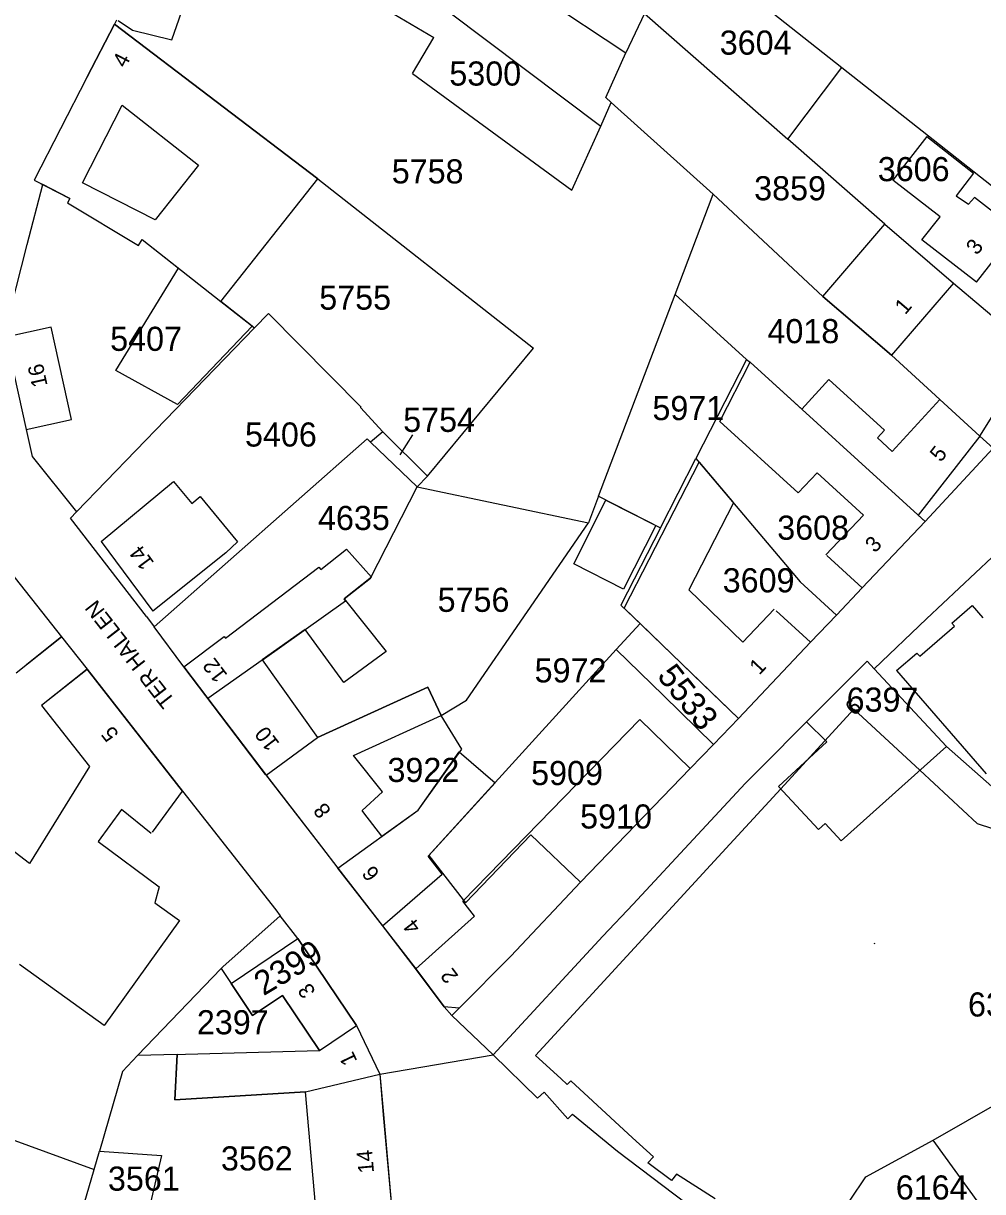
# Model space of a CAD drawing. Extents: x 191922 to 199923, y 328959 to 333350.
# Drawn here: x 196396 to 196503.4, y 331297.2 to 331427.9 of the extents above; entities that cross this region are included whole.
import ezdxf

# ---------------------------------------------------------------- set-up
doc = ezdxf.new("R2010")
doc.units = 0
for name, color, linetype in [('bouwvlak', 7, 'Continuous'), ('enkelbestemming', 7, 'Continuous'), ('Level 18', 7, 'Continuous'), ('Level 6', 7, 'Continuous'), ('maatvoering - maximum aantal wooneenheden', 7, 'Continuous'), ('Maatvoering_symbolen', 7, 'Continuous'), ('recreatiewoning', 7, 'Continuous')]:
    doc.layers.add(name, color=color, linetype=linetype)

msp = doc.modelspace()

# ---------------------------------------------------------------- linework, layer by layer
at = {"layer": 'bouwvlak'}
msp.add_line((196439.57, 331381.85), (196438.18, 331379.61), dxfattribs=at)
at = {"layer": 'Level 18'}
msp.add_lwpolyline([(196401.44, 331383.58), (196399.16, 331393.92), (196394.1, 331392.8), (196396.37, 331382.46), (196401.44, 331383.58)], dxfattribs=at)
at = {"layer": 'Level 6'}
for p, q in [((196431.65, 331445.78), (196463.44, 331424.6)), ((196469.59, 331437.23), (196487.62, 331422.97)), ((196428.35, 331434.4), (196441.97, 331426.32)), ((196406.46, 331428.29), (196406.23, 331427.84)), ((196443.66, 331429.2), (196460.65, 331416.39)), ((196465.53, 331429.02), (196463.44, 331424.6)), ((196465.53, 331429.02), (196481.55, 331414.97)), ((196406.23, 331427.84), (196403.14, 331421.87)), ((196406.23, 331427.84), (196428.98, 331410.53)), ((196439.57, 331422.29), (196441.97, 331426.32)), ((196461.2, 331419.63), (196463.44, 331424.6)), ((196481.55, 331414.97), (196487.62, 331422.97)), ((196487.62, 331422.97), (196515.2, 331401.21)), ((196403.14, 331421.87), (196397.27, 331410.38)), ((196439.57, 331422.29), (196457.39, 331409.25)), ((196460.65, 331416.39), (196461.81, 331419.07)), ((196461.2, 331419.63), (196461.81, 331419.07)), ((196461.81, 331419.07), (196473.21, 331408.79)), ((196457.39, 331409.25), (196460.65, 331416.39)), ((196492.42, 331405.43), (196481.55, 331414.97)), ((196396.48, 331403.15), (196398.21, 331409.89)), ((196397.27, 331410.38), (196398.21, 331409.89)), ((196401.26, 331408.3), (196398.21, 331409.89)), ((196428.98, 331410.53), (196453.1, 331391.57)), ((196468.95, 331397.55), (196473.21, 331408.79)), ((196473.21, 331408.79), (196485.49, 331397.35)), ((196401.26, 331408.3), (196400.99, 331407.84)), ((196400.99, 331407.84), (196408.94, 331403.07)), ((196492.42, 331405.43), (196500.1, 331398.85)), ((196408.94, 331403.07), (196409.32, 331403.73)), ((196409.32, 331403.73), (196418.14, 331396.8)), ((196393.98, 331393.33), (196396.48, 331403.15)), ((196500.1, 331398.85), (196509.02, 331391.3)), ((196418.14, 331396.8), (196421.9, 331393.84)), ((196460.39, 331374.98), (196468.95, 331397.55)), ((196468.95, 331397.55), (196476.94, 331390.3)), ((196485.49, 331397.35), (196493.18, 331390.77)), ((196421.9, 331393.84), (196423.46, 331395.46)), ((196423.46, 331395.46), (196433.85, 331384.97)), ((196394.1, 331392.8), (196396.37, 331382.46)), ((196401.99, 331373.24), (196421.9, 331393.84)), ((196441.27, 331377.24), (196453.1, 331391.57)), ((196476.94, 331390.3), (196471.28, 331379.21)), ((196476.94, 331390.3), (196477.35, 331390)), ((196493.18, 331390.77), (196503.04, 331381.73)), ((196503.04, 331381.73), (196509.02, 331391.3)), ((196477.35, 331390), (196496.92, 331372.17)), ((196433.77, 331384.91), (196433.85, 331384.97)), ((196436.27, 331382.18), (196433.77, 331384.91)), ((196396.37, 331382.46), (196397.04, 331379.44)), ((196410.67, 331360.36), (196434.5, 331381.42)), ((196434.89, 331381.04), (196434.5, 331381.42)), ((196436.27, 331382.18), (196434.89, 331381.04)), ((196434.89, 331381.04), (196440.09, 331376.06)), ((196441.27, 331377.24), (196436.27, 331382.18)), ((196503.04, 331381.73), (196504.52, 331380.38)), ((196496.92, 331372.17), (196504.52, 331380.38)), ((196397.04, 331379.44), (196401.99, 331373.24)), ((196467.31, 331371.45), (196471.28, 331379.21)), ((196471.28, 331379.21), (196482.94, 331365.4)), ((196440.09, 331376.06), (196441.27, 331377.24)), ((196434.87, 331365.83), (196440.09, 331376.06)), ((196440.09, 331376.06), (196459.27, 331372.03)), ((196460.39, 331374.98), (196459.27, 331372.03)), ((196460.39, 331374.98), (196467.31, 331371.45)), ((196401.32, 331372.55), (196401.99, 331373.24)), ((196409.81, 331361.52), (196401.32, 331372.55)), ((196445.61, 331352.15), (196459.27, 331372.03)), ((196489.89, 331364.74), (196496.92, 331372.17)), ((196467.31, 331371.45), (196462.9, 331362.81)), ((196393.42, 331367.96), (196400.33, 331359.25)), ((196497.07, 331361.26), (196504.39, 331368.14)), ((196431.94, 331363.5), (196434.87, 331365.83)), ((196482.94, 331365.4), (196487, 331361.69)), ((196489.89, 331364.74), (196487, 331361.69)), ((196422.78, 331356.65), (196432.1, 331363.3)), ((196432.1, 331363.3), (196431.94, 331363.5)), ((196462.9, 331362.81), (196465.03, 331360.74)), ((196409.81, 331361.52), (196410.67, 331360.36)), ((196484.11, 331358.64), (196487, 331361.69)), ((196414, 331355.88), (196410.67, 331360.36)), ((196462.37, 331357.82), (196465.03, 331360.74)), ((196465.03, 331360.74), (196472.08, 331353.93)), ((196491.24, 331355.69), (196497.07, 331361.26)), ((196395.25, 331355.21), (196400.33, 331359.25)), ((196400.33, 331359.25), (196403.17, 331355.63)), ((196441.35, 331334.71), (196462.37, 331357.82)), ((196462.37, 331357.82), (196467.64, 331352.68)), ((196484.11, 331358.64), (196476.03, 331350.11)), ((196422.78, 331356.65), (196416.69, 331352.35)), ((196483.67, 331349.76), (196490.44, 331356.53)), ((196490.44, 331356.53), (196491.24, 331355.69)), ((196403.17, 331355.63), (196413.86, 331341.98)), ((196414, 331355.88), (196416.69, 331352.35)), ((196491.24, 331355.69), (196499.31, 331346.98)), ((196428.94, 331347.99), (196441.31, 331353.63)), ((196441.31, 331353.63), (196442.77, 331350.45)), ((196472.08, 331353.93), (196476.03, 331350.11)), ((196416.69, 331352.35), (196423.22, 331343.76)), ((196467.64, 331352.68), (196473.25, 331347.22)), ((196442.77, 331350.45), (196445.61, 331352.15)), ((196480.77, 331342.26), (196488.95, 331351.15)), ((196488.95, 331351.15), (196496.34, 331344.32)), ((196445.08, 331346.69), (196442.77, 331350.45)), ((196445.22, 331329.68), (196465.02, 331350)), ((196465.02, 331350), (196470.65, 331344.52)), ((196473.25, 331347.22), (196476.03, 331350.11)), ((196478.59, 331344.63), (196483.67, 331349.76)), ((196423.22, 331343.76), (196428.94, 331347.99)), ((196473.25, 331347.22), (196470.65, 331344.52)), ((196499.31, 331346.98), (196507.83, 331339.44)), ((196440.22, 331339.87), (196445.08, 331346.69)), ((196458.39, 331331.79), (196470.65, 331344.52)), ((196478.59, 331344.63), (196476.84, 331342.87)), ((196423.22, 331343.76), (196429.4, 331335.74)), ((196496.34, 331344.32), (196502.76, 331338.38)), ((196413.86, 331341.98), (196424.28, 331328.71)), ((196476.84, 331342.87), (196471.46, 331337.09)), ((196473.77, 331334.65), (196480.77, 331342.26)), ((196431.22, 331333.37), (196440.22, 331339.87)), ((196502.76, 331338.38), (196506.08, 331337.28)), ((196464.26, 331329.33), (196471.46, 331337.09)), ((196429.4, 331335.74), (196431.22, 331333.37)), ((196442.9, 331332.68), (196441.35, 331334.71)), ((196453.32, 331312.41), (196473.77, 331334.65)), ((196431.22, 331333.37), (196436.24, 331326.92)), ((196436.24, 331326.92), (196442.9, 331332.68)), ((196450.57, 331323.52), (196458.39, 331331.79)), ((196424.28, 331328.71), (196424.79, 331328.04)), ((196446.5, 331328.01), (196445.22, 331329.68)), ((196460.88, 331325.74), (196464.26, 331329.33)), ((196418.35, 331322.32), (196424.79, 331328.04)), ((196426.74, 331325.5), (196424.79, 331328.04)), ((196439.95, 331322.09), (196446.5, 331328.01)), ((196436.24, 331326.92), (196439.95, 331322.09)), ((196433.33, 331315.74), (196426.74, 331325.5)), ((196448.61, 331312.48), (196460.88, 331325.74)), ((196444.8, 331317.71), (196450.57, 331323.52)), ((196408.83, 331312.38), (196418.16, 331322.13)), ((196418.16, 331322.13), (196418.35, 331322.32)), ((196418.16, 331322.13), (196419.28, 331320.46)), ((196439.95, 331322.09), (196443.11, 331317.84)), ((196419.28, 331320.46), (196421.69, 331316.88)), ((196421.69, 331316.88), (196425.03, 331319.12)), ((196425.03, 331319.12), (196429.18, 331312.95)), ((196443.11, 331317.84), (196443.97, 331316.87)), ((196443.97, 331316.87), (196444.8, 331317.71)), ((196443.97, 331316.87), (196448.61, 331312.48)), ((196429.18, 331312.95), (196433.33, 331315.74)), ((196433.33, 331315.74), (196435.92, 331310.3)), ((196407.14, 331310.61), (196408.83, 331312.38)), ((196413.27, 331312.5), (196408.83, 331312.38)), ((196413.27, 331312.5), (196412.99, 331307.45)), ((196435.92, 331310.3), (196448.61, 331312.48)), ((196448.61, 331312.48), (196453.56, 331307.61)), ((196456.16, 331309.81), (196453.32, 331312.41)), ((196407.14, 331310.61), (196404.56, 331301.68)), ((196427.61, 331308.34), (196435.92, 331310.3)), ((196435.92, 331310.3), (196436.32, 331305.8)), ((196456.88, 331309.15), (196456.16, 331309.81)), ((196457.28, 331309.58), (196456.88, 331309.15)), ((196464.2, 331303.2), (196457.28, 331309.58)), ((196412.99, 331307.45), (196427.61, 331308.34)), ((196453.56, 331307.61), (196454.31, 331308.28)), ((196454.31, 331308.28), (196456.94, 331305.32)), ((196383.8, 331307.01), (196403.96, 331299.63)), ((196436.32, 331305.8), (196437.26, 331295.14)), ((196456.94, 331305.32), (196457.46, 331305.82)), ((196457.46, 331305.82), (196462.53, 331301.68)), ((196466.54, 331301.04), (196464.2, 331303.2)), ((196403.96, 331299.63), (196404.56, 331301.68)), ((196404.56, 331301.68), (196411.51, 331301.21)), ((196411.51, 331301.21), (196410.12, 331295.29)), ((196462.53, 331301.68), (196471.41, 331294.95)), ((196465.9, 331300.38), (196466.54, 331301.04)), ((196468.55, 331298.4), (196465.9, 331300.38)), ((196402.85, 331295.79), (196403.96, 331299.63)), ((196469.12, 331299.11), (196468.55, 331298.4)), ((196473.43, 331296.34), (196469.12, 331299.11))]:
    msp.add_line(p, q, dxfattribs=at)
for points in [[(196497.81, 331302.93), (196505.5, 331307.33), (196510.45, 331310.2)], [(196483.67, 331289.04), (196486.78, 331293.58), (196490.3, 331298.82), (196497.81, 331302.93)]]:
    msp.add_lwpolyline(points, dxfattribs=at)
at = {"layer": 'recreatiewoning'}
for p, q in [((196412.64, 331426.06), (196415.21, 331433.5)), ((196406.65, 331428.22), (196408.24, 331427.16)), ((196403.14, 331421.87), (196406.23, 331427.84)), ((196428.98, 331410.53), (196406.23, 331427.84)), ((196408.24, 331427.16), (196412.64, 331426.06)), ((196403.14, 331421.87), (196397.27, 331410.38)), ((196402.67, 331410.08), (196407.1, 331418.76)), ((196407.1, 331418.76), (196415.65, 331412.04)), ((196497.11, 331415.25), (196493.32, 331410.37)), ((196497.11, 331415.25), (196502.35, 331411.13)), ((196415.65, 331412.04), (196410.81, 331405.91)), ((196502.35, 331411.13), (196500.4, 331408.61)), ((196397.27, 331410.38), (196401.26, 331408.3)), ((196410.81, 331405.91), (196402.67, 331410.08)), ((196418.14, 331396.8), (196428.98, 331410.53)), ((196498.59, 331406.27), (196493.32, 331410.37)), ((196500.4, 331408.61), (196501.78, 331407.68)), ((196501.78, 331407.68), (196502.46, 331408.42)), ((196506.39, 331405.36), (196502.46, 331408.42)), ((196401.26, 331408.3), (196400.99, 331407.84)), ((196400.99, 331407.84), (196408.94, 331403.07)), ((196496.57, 331403.68), (196498.59, 331406.27)), ((196485.49, 331397.35), (196492.42, 331405.43)), ((196492.42, 331405.43), (196500.1, 331398.85)), ((196408.94, 331403.07), (196409.32, 331403.73)), ((196409.32, 331403.73), (196413.41, 331400.52)), ((196502.66, 331398.95), (196496.57, 331403.68)), ((196502.66, 331398.95), (196506.54, 331403.94)), ((196406.38, 331389.06), (196413.41, 331400.52)), ((196500.1, 331398.85), (196493.18, 331390.77)), ((196421.66, 331394.03), (196418.14, 331396.8)), ((196493.18, 331390.77), (196485.49, 331397.35)), ((196413.28, 331385.25), (196421.66, 331394.03)), ((196399.16, 331393.92), (196394.1, 331392.8)), ((196394.1, 331392.8), (196396.37, 331382.46)), ((196401.44, 331383.58), (196399.16, 331393.92)), ((196413.28, 331385.25), (196406.38, 331389.06)), ((196473.96, 331383.35), (196477.35, 331390)), ((196477.35, 331390), (196483.13, 331384.73)), ((196483.13, 331384.73), (196486.17, 331388.05)), ((196486.17, 331388.05), (196492.37, 331382.37)), ((196493.22, 331380.01), (196498.56, 331385.83)), ((196498.56, 331385.83), (196503.04, 331381.73)), ((196396.37, 331382.46), (196401.44, 331383.58)), ((196482.73, 331375.36), (196473.96, 331383.35)), ((196492.37, 331382.37), (196491.58, 331381.51)), ((196491.58, 331381.51), (196493.22, 331380.01)), ((196503.04, 331381.73), (196496.15, 331372.86)), ((196463.27, 331362.45), (196471.63, 331378.8)), ((196471.63, 331378.8), (196475.47, 331374.24)), ((196484.86, 331377.61), (196482.73, 331375.36)), ((196490.03, 331372.89), (196484.86, 331377.61)), ((196404.76, 331369.92), (196412.84, 331376.64)), ((196412.84, 331376.64), (196414.89, 331374.17)), ((196414.89, 331374.17), (196415.83, 331374.96)), ((196415.83, 331374.96), (196420.02, 331369.9)), ((196457.61, 331367.44), (196461.22, 331374.56)), ((196461.22, 331374.56), (196466.8, 331371.71)), ((196475.47, 331374.24), (196470.5, 331364.5)), ((196485.83, 331368.45), (196490.03, 331372.89)), ((196489.89, 331364.74), (196496.92, 331372.17)), ((196496.15, 331372.86), (196496.92, 331372.17)), ((196466.8, 331371.71), (196463.18, 331364.6)), ((196404.76, 331369.92), (196410.55, 331362.11)), ((196420.02, 331369.9), (196418.7, 331368.66)), ((196393.42, 331367.96), (196400.33, 331359.25)), ((196418.7, 331368.66), (196410.55, 331362.11)), ((196429.32, 331366.78), (196432.18, 331369.05)), ((196434.99, 331365.93), (196432.18, 331369.05)), ((196485.93, 331368.35), (196489.89, 331364.74)), ((196418.65, 331359.1), (196429.1, 331367.05)), ((196429.1, 331367.05), (196429.32, 331366.78)), ((196463.18, 331364.6), (196457.61, 331367.44)), ((196434.99, 331365.93), (196431.94, 331363.5)), ((196470.5, 331364.5), (196476.55, 331358.65)), ((196431.94, 331363.5), (196436.64, 331357.62)), ((196499.9, 331360.8), (196502.18, 331362.76)), ((196502.18, 331362.76), (196503.37, 331361.38)), ((196476.03, 331350.11), (196463.27, 331362.45)), ((196476.55, 331358.65), (196480.05, 331362.35)), ((196480.27, 331362.15), (196484.11, 331358.64)), ((196427.58, 331360.09), (196422.76, 331356.67)), ((196431.88, 331354.15), (196427.58, 331360.09)), ((196496.32, 331357.08), (196500.22, 331360.45)), ((196500.22, 331360.45), (196499.9, 331360.8)), ((196395.25, 331355.21), (196400.33, 331359.25)), ((196400.33, 331359.25), (196396.42, 331356.14)), ((196414, 331355.88), (196418.5, 331359.3)), ((196418.5, 331359.3), (196418.65, 331359.1)), ((196436.64, 331357.62), (196431.88, 331354.15)), ((196484.11, 331358.64), (196476.03, 331350.11)), ((196493.73, 331355.49), (196495.98, 331357.44)), ((196495.98, 331357.44), (196496.32, 331357.08)), ((196422.76, 331356.67), (196428.94, 331347.99)), ((196490.44, 331356.53), (196483.67, 331349.76)), ((196491.24, 331355.68), (196490.44, 331356.53)), ((196398.06, 331351.62), (196403.17, 331355.63)), ((196403.17, 331355.63), (196398.08, 331351.58)), ((196411.18, 331345.4), (196403.17, 331355.63)), ((196423.14, 331343.86), (196414, 331355.88)), ((196499.31, 331346.98), (196491.24, 331355.68)), ((196493.73, 331355.49), (196503.76, 331343.91)), ((196441.31, 331353.63), (196428.94, 331347.99)), ((196442.77, 331350.45), (196441.31, 331353.63)), ((196398.08, 331351.58), (196403.45, 331344.74)), ((196432.99, 331345.97), (196442.77, 331350.45)), ((196483.67, 331349.76), (196485.94, 331347.51)), ((196485.94, 331347.51), (196480.54, 331342.52)), ((196487.53, 331336.42), (196499.31, 331346.98)), ((196436.24, 331341.91), (196432.99, 331345.97)), ((196440.22, 331339.87), (196444.8, 331346.39)), ((196444.8, 331346.39), (196448.82, 331342.92)), ((196403.45, 331344.74), (196396.75, 331333.88)), ((196413.86, 331341.98), (196411.18, 331345.4)), ((196396.75, 331333.88), (196383.94, 331343.62)), ((196423.14, 331343.86), (196429.4, 331335.74)), ((196410.51, 331337.39), (196413.86, 331341.98)), ((196433.94, 331339.83), (196436.24, 331341.91)), ((196448.82, 331342.92), (196441.42, 331334.78)), ((196480.54, 331342.52), (196485, 331337.68)), ((196407.03, 331339.93), (196404.4, 331336.35)), ((196410.34, 331337.26), (196407.03, 331339.93)), ((196434.15, 331339.56), (196433.94, 331339.83)), ((196436.16, 331336.94), (196434.15, 331339.56)), ((196436.16, 331336.94), (196440.22, 331339.87)), ((196485.74, 331338.36), (196485, 331337.69)), ((196487.53, 331336.42), (196485.74, 331338.36)), ((196445.5, 331329.48), (196452.81, 331337.11)), ((196452.81, 331337.11), (196458.38, 331331.78)), ((196404.4, 331336.35), (196411.23, 331331.28)), ((196429.4, 331335.74), (196431.22, 331333.37)), ((196441.42, 331334.78), (196442.94, 331332.8)), ((196436.21, 331326.96), (196431.22, 331333.37)), ((196442.94, 331332.8), (196445.5, 331329.48)), ((196411.23, 331331.28), (196410.77, 331329.48)), ((196458.38, 331331.78), (196450.57, 331323.52)), ((196410.77, 331329.48), (196413.52, 331327.5)), ((196413.52, 331327.5), (196405.07, 331315.76)), ((196440.04, 331321.98), (196436.21, 331326.96)), ((196419.28, 331320.46), (196426.74, 331325.5)), ((196426.74, 331325.5), (196433.33, 331315.74)), ((196491.21, 331324.99), (196491.27, 331324.91)), ((196450.57, 331323.52), (196444.8, 331317.71)), ((196405.07, 331315.76), (196395.6, 331322.59)), ((196443.11, 331317.84), (196440.04, 331321.98)), ((196421.69, 331316.88), (196419.28, 331320.46)), ((196425.03, 331319.12), (196421.69, 331316.88)), ((196429.18, 331312.95), (196425.03, 331319.12)), ((196444.8, 331317.71), (196443.11, 331317.84)), ((196433.33, 331315.74), (196435.92, 331310.3)), ((196412.99, 331307.45), (196413.27, 331312.5)), ((196413.27, 331312.5), (196414.18, 331312.53)), ((196414.18, 331312.53), (196429.18, 331312.95)), ((196448.61, 331312.48), (196448.62, 331312.46)), ((196435.92, 331310.3), (196436.31, 331305.77)), ((196427.61, 331308.34), (196412.99, 331307.45)), ((196428.85, 331294.4), (196427.61, 331308.34)), ((196497.81, 331302.93), (196505.5, 331307.33)), ((196436.32, 331305.8), (196436.31, 331305.77)), ((196436.31, 331305.77), (196437.26, 331295.14)), ((196504.28, 331294.05), (196497.81, 331302.93))]:
    msp.add_line(p, q, dxfattribs=at)

# ---------------------------------------------------------------- texts
at = {"layer": 'enkelbestemming'}
for s, p in [('3604', (196473.95, 331424.41)), ('5300', (196443.7, 331420.95)), ('5758', (196437.26, 331410)), ('3606', (196491.63, 331410.25)), ('3859', (196477.8, 331408.11)), ('5755', (196429.15, 331395.87)), ('4018', (196479.29, 331392.12)), ('5407', (196405.76, 331391.26)), ('5971', (196466.42, 331383.51)), ('5754', (196438.54, 331382.19)), ('5406', (196420.84, 331380.55)), ('4635', (196429.01, 331371.21)), ('3608', (196480.38, 331370.12)), ('3609', (196474.28, 331364.23)), ('5756', (196442.39, 331362.05)), ('5972', (196453.24, 331354.15)), ('6397', (196488.14, 331350.88)), ('3922', (196436.78, 331343.01)), ('5909', (196452.85, 331342.66)), ('5910', (196458.33, 331337.8)), ('6396', (196501.72, 331316.76)), ('2397', (196415.46, 331314.77)), ('3562', (196418.15, 331299.53)), ('3561', (196405.51, 331297.27)), ('6164', (196493.64, 331296.28))]:
    msp.add_text(s, height=2.7, dxfattribs=at).set_placement(p)
for s, rotation, p in [('5533', 308.4258, (196466.85, 331354.85)), ('2399', 31.023, (196422.91, 331319.02))]:
    msp.add_text(s, height=2.7, rotation=rotation, dxfattribs=at).set_placement(p)
at = {"layer": 'maatvoering - maximum aantal wooneenheden'}
for s, rotation, p in [('4', 62.7169, (196407.48, 331422.84)), ('3', 52.1552, (196502.73, 331401.89)), ('1', 49.4236, (196494.7, 331395.23)), ('16', 102.4231, (196398.77, 331387.4)), ('5', 52.1552, (196498.68, 331378.72)), ('14', 126.5374, (196410.75, 331367.55)), ('3', 46.581, (196491.31, 331368.57)), ('12', 127.2714, (196418.96, 331354.98)), ('1', 46.581, (196478.37, 331354.9)), ('6', 44.9595, (196489.03, 331350.32)), ('5', 128.051, (196406.81, 331348.39)), ('10', 127.2714, (196424.78, 331347.33)), ('8', 127.6035, (196430.55, 331339.81)), ('6', 127.8901, (196435.99, 331332.78)), ('4', 127.6035, (196440.6, 331326.82)), ('2', 126.5374, (196444.78, 331321.3)), ('3', 124.0241, (196428.81, 331319.57)), ('1', 115.488, (196433.44, 331311.79)), ('14', 95.0492, (196435.28, 331299.3))]:
    msp.add_text(s, height=1.75, rotation=rotation, dxfattribs=at).set_placement(p)
at = {"layer": 'Maatvoering_symbolen'}
msp.add_text('TER HALLEN', height=1.75, rotation=127.9253, dxfattribs=at).set_placement((196413.08, 331352.14))

doc.saveas('drawing.dxf')
